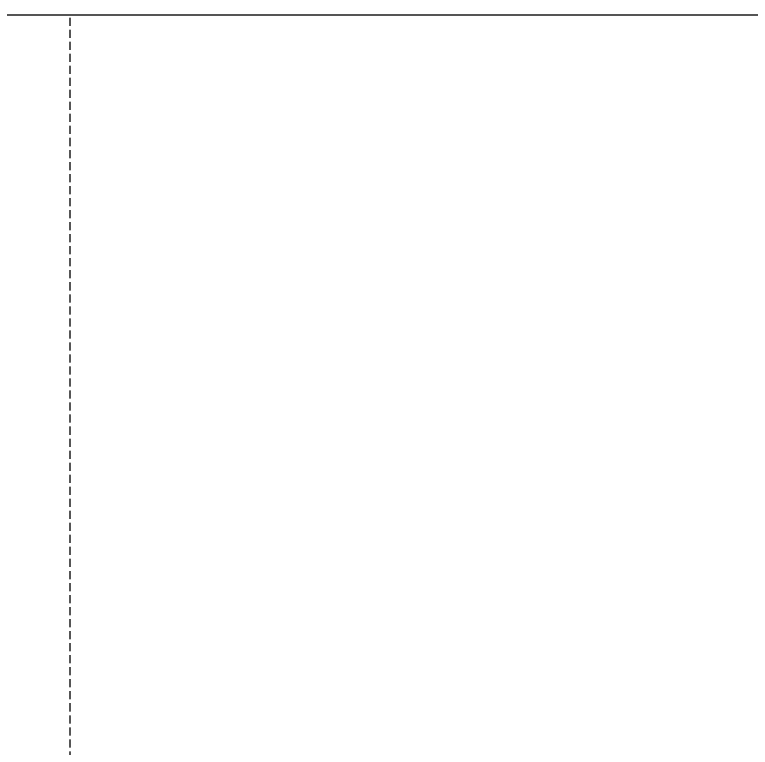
# Model space of a CAD drawing. Header units: millimetres. Extents: x -111 to 4919, y -143 to 3304.
# Drawn here: x 1606.7 to 1723.2, y 2656.6 to 2772.6 of the extents above; entities that cross this region are included whole.
import ezdxf

# ---------------------------------------------------------------- set-up
doc = ezdxf.new("R2010")
doc.units = ezdxf.units.MM
doc.linetypes.add('HIDDEN', pattern=[1.905, 1.27, -0.635])
for name, color, linetype, lineweight in [('ZANO_R', 7, 'Continuous', 0), ('ZANO_R_przerywana', 7, 'HIDDEN', 0), ('ZANO_W', 1, 'Continuous', 0)]:
    doc.layers.add(name, color=color, linetype=linetype, lineweight=lineweight)
doc.styles.add('Arial', font='arial.ttf')
doc.styles.get("Standard").update_dxf_attribs({"font": 'ARIALUNI.TTF'})
doc.dimstyles.new('pl i ang', dxfattribs={"dimtxt": 50, "dimasz": 50, "dimexe": 1.25, "dimexo": 0.625, "dimgap": 10, "dimtad": 1, "dimtoh": 1, "dimtxsty": 'Standard', "dimcen": 2.5, "dimclrd": 1, "dimclre": 1, "dimclrt": 1, "dimadec": 0, "dimazin": 0, "dimtfac": 1, "dimtmove": 0, "dimatfit": 3, "dimfxl": 1, "dimarcsym": 1})

# ---------------------------------------------------------------- blocks, each defined once
blk = doc.blocks.new('*D397')
at = {"layer": 'ZANO_W', "color": 1, "lineweight": -2}
for p, q in [((100.77, 2762.59), (100.77, 2594.86)), ((2106.33, 2762.59), (2106.33, 2594.86)), ((140.77, 2604.86), (2066.33, 2604.86))]:
    blk.add_line(p, q, dxfattribs=at)
at = {"layer": 'ZANO_W', "color": 1}
for points in [[(140.77, 2611.53), (140.77, 2598.19), (100.77, 2604.86)], [(2066.33, 2598.19), (2066.33, 2611.53), (2106.33, 2604.86)]]:
    blk.add_solid(points, dxfattribs=at)
at = {"layer": 'ZANO_W', "color": 1, "insert": (1103.55, 2635.28), "char_height": 40, "attachment_point": 5, "style": 'Arial'}
blk.add_mtext('2006', dxfattribs=at)

msp = doc.modelspace()

# ---------------------------------------------------------------- linework, layer by layer
at = {"layer": 'ZANO_R'}
msp.add_line((1615.49, 2772.59), (1792.27, 2772.59), dxfattribs=at)
msp.add_lwpolyline([(-111.34, 2772.59), (4918.61, 2772.59)], dxfattribs=at)
at = {"layer": 'ZANO_R_przerywana'}
msp.add_line((1615.49, 2513.67), (1615.49, 2772.59), dxfattribs=at)

# ---------------------------------------------------------------- dimensions: what is measured, and where the dimension line sits
at = {"layer": 'ZANO_W'}
dim = msp.add_linear_dim(base=(2106.33, 2604.86), p1=(100.77, 2772.59), p2=(2106.33, 2772.59), dimstyle='pl i ang', override={"dimtxt": 40, "dimasz": 40, "dimexe": 10, "dimexo": 10, "dimtoh": 0, "dimdec": 0, "dimtxsty": 'Arial', "dimtdec": 0, "dimtmove": 1}, dxfattribs=at)
dim.commit()
dim.dimension.update_dxf_attribs({"geometry": '*D397', "text_midpoint": (1103.55, 2635.28)})

doc.saveas('drawing.dxf')
